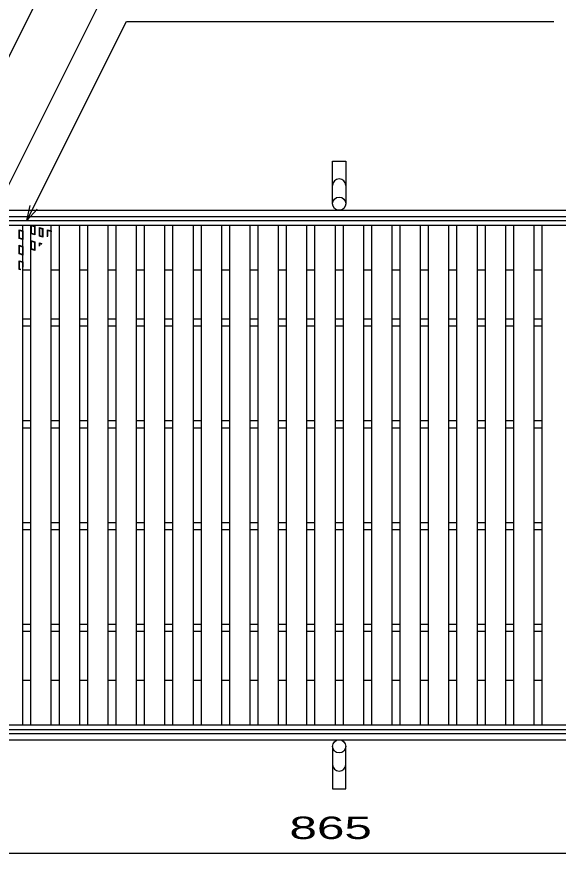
# Model space of a CAD drawing. Units: millimetres, scale not verified. Extents: x -1820 to 1731, y -1282 to 1054.
# Drawn here: x -1167 to -635, y -218 to 604 of the extents above; entities that cross this region are included whole.
import ezdxf
from ezdxf.enums import TextEntityAlignment as Align

# ---------------------------------------------------------------- set-up
doc = ezdxf.new("R2010")
doc.units = ezdxf.units.MM
doc.header["$LTSCALE"] = 10
for name, color, linetype, lineweight in [('16', 3, 'Continuous', 25), ('17', 3, 'Continuous', 25), ('19', 6, 'Continuous', 25), ('22', 2, 'Continuous', 25)]:
    doc.layers.add(name, color=color, linetype=linetype, lineweight=lineweight)
doc.styles.add('ベクトル', font='')
doc.styles.get('ベクトル').set_extended_font_data('ベクトル')

msp = doc.modelspace()

# ---------------------------------------------------------------- linework, layer by layer
at = {"layer": '16'}
for p, q in [((-1348, 403.5), (-352, 403.5)), ((-1348, 399), (-352, 399)), ((-1180.6, 399), (-1160.6, 399)), ((-1160.6, -92), (-1160.6, 399)), ((-1152.7, -92), (-1152.7, 399)), ((-1152.7, 399), (-1132.7, 399)), ((-1132.7, -92), (-1132.7, 399)), ((-1124.8, -92), (-1124.8, 399)), ((-1124.8, 399), (-1104.8, 399)), ((-1104.8, -92), (-1104.8, 399)), ((-1096.9, -92), (-1096.9, 399)), ((-1096.9, 399), (-1076.9, 399)), ((-1076.9, -92), (-1076.9, 399)), ((-1069, -92), (-1069, 399)), ((-1069, 399), (-1049, 399)), ((-1049, -92), (-1049, 399)), ((-1041.1, -92), (-1041.1, 399)), ((-1041.1, 399), (-1021.1, 399)), ((-1021.1, -92), (-1021.1, 399)), ((-1013.2, -92), (-1013.2, 399)), ((-1013.2, 399), (-993.2, 399)), ((-993.2, -92), (-993.2, 399)), ((-985.3, -92), (-985.3, 399)), ((-985.3, 399), (-965.3, 399)), ((-965.3, -92), (-965.3, 399)), ((-957.4, -92), (-957.4, 399)), ((-957.4, 399), (-937.4, 399)), ((-937.4, -92), (-937.4, 399)), ((-929.5, -92), (-929.5, 399)), ((-929.5, 399), (-909.5, 399)), ((-909.5, -92), (-909.5, 399)), ((-901.6, -92), (-901.6, 399)), ((-901.6, 399), (-881.6, 399)), ((-881.6, -92), (-881.6, 399)), ((-873.7, -92), (-873.7, 399)), ((-873.7, 399), (-853.7, 399)), ((-853.7, -92), (-853.7, 399)), ((-845.8, -92), (-845.8, 399)), ((-845.8, 399), (-825.8, 399)), ((-825.8, -92), (-825.8, 399)), ((-817.9, -92), (-817.9, 399)), ((-817.9, 399), (-797.9, 399)), ((-797.9, -92), (-797.9, 399)), ((-790, -92), (-790, 399)), ((-790, 399), (-770, 399)), ((-770, -92), (-770, 399)), ((-762.1, -92), (-762.1, 399)), ((-762.1, 399), (-742.1, 399)), ((-742.1, -92), (-742.1, 399)), ((-734.2, -92), (-734.2, 399)), ((-734.2, 399), (-714.2, 399)), ((-714.2, -92), (-714.2, 399)), ((-706.3, -92), (-706.3, 399)), ((-706.3, 399), (-686.3, 399)), ((-686.3, -92), (-686.3, 399)), ((-678.4, -92), (-678.4, 399)), ((-678.4, 399), (-658.4, 399)), ((-658.4, -92), (-658.4, 399)), ((-650.5, -92), (-650.5, 399)), ((-650.5, 399), (-630.5, 399)), ((-1160.6, 355), (-1152.7, 355)), ((-1132.7, 355), (-1124.8, 355)), ((-1104.8, 355), (-1096.9, 355)), ((-1076.9, 355), (-1069, 355)), ((-1049, 355), (-1041.1, 355)), ((-1021.1, 355), (-1013.2, 355)), ((-993.2, 355), (-985.3, 355)), ((-965.3, 355), (-957.4, 355)), ((-937.4, 355), (-929.5, 355)), ((-909.5, 355), (-901.6, 355)), ((-881.6, 355), (-873.7, 355)), ((-853.7, 355), (-845.8, 355)), ((-825.8, 355), (-817.9, 355)), ((-797.9, 355), (-790, 355)), ((-770, 355), (-762.1, 355)), ((-742.1, 355), (-734.2, 355)), ((-714.2, 355), (-706.3, 355)), ((-686.3, 355), (-678.4, 355)), ((-658.4, 355), (-650.5, 355)), ((-1160.6, 307), (-1152.7, 307)), ((-1132.7, 307), (-1124.8, 307)), ((-1104.8, 307), (-1096.9, 307)), ((-1076.9, 307), (-1069, 307)), ((-1049, 307), (-1041.1, 307)), ((-1021.1, 307), (-1013.2, 307)), ((-993.2, 307), (-985.3, 307)), ((-965.3, 307), (-957.4, 307)), ((-937.4, 307), (-929.5, 307)), ((-909.5, 307), (-901.6, 307)), ((-881.6, 307), (-873.7, 307)), ((-853.7, 307), (-845.8, 307)), ((-825.8, 307), (-817.9, 307)), ((-797.9, 307), (-790, 307)), ((-770, 307), (-762.1, 307)), ((-742.1, 307), (-734.2, 307)), ((-714.2, 307), (-706.3, 307)), ((-686.3, 307), (-678.4, 307)), ((-658.4, 307), (-650.5, 307)), ((-1160.6, 300), (-1152.7, 300)), ((-1132.7, 300), (-1124.8, 300)), ((-1104.8, 300), (-1096.9, 300)), ((-1076.9, 300), (-1069, 300)), ((-1049, 300), (-1041.1, 300)), ((-1021.1, 300), (-1013.2, 300)), ((-993.2, 300), (-985.3, 300)), ((-965.3, 300), (-957.4, 300)), ((-937.4, 300), (-929.5, 300)), ((-909.5, 300), (-901.6, 300)), ((-881.6, 300), (-873.7, 300)), ((-853.7, 300), (-845.8, 300)), ((-825.8, 300), (-817.9, 300)), ((-797.9, 300), (-790, 300)), ((-770, 300), (-762.1, 300)), ((-742.1, 300), (-734.2, 300)), ((-714.2, 300), (-706.3, 300)), ((-686.3, 300), (-678.4, 300)), ((-658.4, 300), (-650.5, 300)), ((-1160.6, 207), (-1152.7, 207)), ((-1132.7, 207), (-1124.8, 207)), ((-1104.8, 207), (-1096.9, 207)), ((-1076.9, 207), (-1069, 207)), ((-1049, 207), (-1041.1, 207)), ((-1021.1, 207), (-1013.2, 207)), ((-993.2, 207), (-985.3, 207)), ((-965.3, 207), (-957.4, 207)), ((-937.4, 207), (-929.5, 207)), ((-909.5, 207), (-901.6, 207)), ((-881.6, 207), (-873.7, 207)), ((-853.7, 207), (-845.8, 207)), ((-825.8, 207), (-817.9, 207)), ((-797.9, 207), (-790, 207)), ((-770, 207), (-762.1, 207)), ((-742.1, 207), (-734.2, 207)), ((-714.2, 207), (-706.3, 207)), ((-686.3, 207), (-678.4, 207)), ((-658.4, 207), (-650.5, 207)), ((-1160.6, 200), (-1152.7, 200)), ((-1132.7, 200), (-1124.8, 200)), ((-1104.8, 200), (-1096.9, 200)), ((-1076.9, 200), (-1069, 200)), ((-1049, 200), (-1041.1, 200)), ((-1021.1, 200), (-1013.2, 200)), ((-993.2, 200), (-985.3, 200)), ((-965.3, 200), (-957.4, 200)), ((-937.4, 200), (-929.5, 200)), ((-909.5, 200), (-901.6, 200)), ((-881.6, 200), (-873.7, 200)), ((-853.7, 200), (-845.8, 200)), ((-825.8, 200), (-817.9, 200)), ((-797.9, 200), (-790, 200)), ((-770, 200), (-762.1, 200)), ((-742.1, 200), (-734.2, 200)), ((-714.2, 200), (-706.3, 200)), ((-686.3, 200), (-678.4, 200)), ((-658.4, 200), (-650.5, 200)), ((-1160.6, 107), (-1152.7, 107)), ((-1132.7, 107), (-1124.8, 107)), ((-1104.8, 107), (-1096.9, 107)), ((-1076.9, 107), (-1069, 107)), ((-1049, 107), (-1041.1, 107)), ((-1021.1, 107), (-1013.2, 107)), ((-993.2, 107), (-985.3, 107)), ((-965.3, 107), (-957.4, 107)), ((-937.4, 107), (-929.5, 107)), ((-909.5, 107), (-901.6, 107)), ((-881.6, 107), (-873.7, 107)), ((-853.7, 107), (-845.8, 107)), ((-825.8, 107), (-817.9, 107)), ((-797.9, 107), (-790, 107)), ((-770, 107), (-762.1, 107)), ((-742.1, 107), (-734.2, 107)), ((-714.2, 107), (-706.3, 107)), ((-686.3, 107), (-678.4, 107)), ((-658.4, 107), (-650.5, 107)), ((-1160.6, 100), (-1152.7, 100)), ((-1132.7, 100), (-1124.8, 100)), ((-1104.8, 100), (-1096.9, 100)), ((-1076.9, 100), (-1069, 100)), ((-1049, 100), (-1041.1, 100)), ((-1021.1, 100), (-1013.2, 100)), ((-993.2, 100), (-985.3, 100)), ((-965.3, 100), (-957.4, 100)), ((-937.4, 100), (-929.5, 100)), ((-909.5, 100), (-901.6, 100)), ((-881.6, 100), (-873.7, 100)), ((-853.7, 100), (-845.8, 100)), ((-825.8, 100), (-817.9, 100)), ((-797.9, 100), (-790, 100)), ((-770, 100), (-762.1, 100)), ((-742.1, 100), (-734.2, 100)), ((-714.2, 100), (-706.3, 100)), ((-686.3, 100), (-678.4, 100)), ((-658.4, 100), (-650.5, 100)), ((-1160.6, 7), (-1152.7, 7)), ((-1160.6, 0), (-1152.7, 0)), ((-1132.7, 7), (-1124.8, 7)), ((-1132.7, 0), (-1124.8, 0)), ((-1104.8, 7), (-1096.9, 7)), ((-1104.8, 0), (-1096.9, 0)), ((-1076.9, 7), (-1069, 7)), ((-1076.9, 0), (-1069, 0)), ((-1049, 7), (-1041.1, 7)), ((-1049, 0), (-1041.1, 0)), ((-1021.1, 7), (-1013.2, 7)), ((-1021.1, 0), (-1013.2, 0)), ((-993.2, 7), (-985.3, 7)), ((-993.2, 0), (-985.3, 0)), ((-965.3, 7), (-957.4, 7)), ((-965.3, 0), (-957.4, 0)), ((-937.4, 7), (-929.5, 7)), ((-937.4, 0), (-929.5, 0)), ((-909.5, 7), (-901.6, 7)), ((-909.5, 0), (-901.6, 0)), ((-881.6, 7), (-873.7, 7)), ((-881.6, 0), (-873.7, 0)), ((-853.7, 7), (-845.8, 7)), ((-853.7, 0), (-845.8, 0)), ((-825.8, 7), (-817.9, 7)), ((-825.8, 0), (-817.9, 0)), ((-797.9, 7), (-790, 7)), ((-797.9, 0), (-790, 0)), ((-770, 7), (-762.1, 7)), ((-770, 0), (-762.1, 0)), ((-742.1, 7), (-734.2, 7)), ((-742.1, 0), (-734.2, 0)), ((-714.2, 7), (-706.3, 7)), ((-714.2, 0), (-706.3, 0)), ((-686.3, 7), (-678.4, 7)), ((-686.3, 0), (-678.4, 0)), ((-658.4, 7), (-650.5, 7)), ((-658.4, 0), (-650.5, 0)), ((-1160.6, -48), (-1152.7, -48)), ((-1132.7, -48), (-1124.8, -48)), ((-1104.8, -48), (-1096.9, -48)), ((-1076.9, -48), (-1069, -48)), ((-1049, -48), (-1041.1, -48)), ((-1021.1, -48), (-1013.2, -48)), ((-993.2, -48), (-985.3, -48)), ((-965.3, -48), (-957.4, -48)), ((-937.4, -48), (-929.5, -48)), ((-909.5, -48), (-901.6, -48)), ((-881.6, -48), (-873.7, -48)), ((-853.7, -48), (-845.8, -48)), ((-825.8, -48), (-817.9, -48)), ((-797.9, -48), (-790, -48)), ((-770, -48), (-762.1, -48)), ((-742.1, -48), (-734.2, -48)), ((-714.2, -48), (-706.3, -48)), ((-686.3, -48), (-678.4, -48)), ((-658.4, -48), (-650.5, -48)), ((-1348, -92), (-352, -92)), ((-1348, -96.5), (-352, -96.5)), ((-1180.6, -92), (-1160.6, -92)), ((-1152.7, -92), (-1132.7, -92)), ((-1124.8, -92), (-1104.8, -92)), ((-1096.9, -92), (-1076.9, -92)), ((-1069, -92), (-1049, -92)), ((-1041.1, -92), (-1021.1, -92)), ((-1013.2, -92), (-993.2, -92)), ((-985.3, -92), (-965.3, -92)), ((-957.4, -92), (-937.4, -92)), ((-929.5, -92), (-909.5, -92)), ((-901.6, -92), (-881.6, -92)), ((-873.7, -92), (-853.7, -92)), ((-845.8, -92), (-825.8, -92)), ((-817.9, -92), (-797.9, -92)), ((-790, -92), (-770, -92)), ((-762.1, -92), (-742.1, -92)), ((-734.2, -92), (-714.2, -92)), ((-706.3, -92), (-686.3, -92)), ((-678.4, -92), (-658.4, -92)), ((-650.5, -92), (-630.5, -92))]:
    msp.add_line(p, q, dxfattribs=at)
at = {"layer": '17'}
for p, q in [((-1164.4, 394.44), (-1160.6, 393.3)), ((-1164.4, 385.89), (-1164.4, 394.44)), ((-1152.7, 399), (-1148.9, 397.86)), ((-1152.7, 390.45), (-1152.7, 399)), ((-1152.22, 398.36), (-1149.37, 397.51)), ((-1152.22, 390.8), (-1152.22, 398.36)), ((-1149.37, 397.51), (-1149.37, 389.95)), ((-1148.9, 397.86), (-1148.9, 389.31)), ((-1144.31, 396.63), (-1141.08, 395.67)), ((-1144.31, 388.08), (-1144.31, 396.63)), ((-1143.84, 396), (-1141.56, 395.31)), ((-1143.84, 388.44), (-1143.84, 396)), ((-1141.56, 395.31), (-1141.56, 387.75)), ((-1141.08, 395.67), (-1141.08, 387.12)), ((-1136.5, 394.44), (-1132.7, 393.3)), ((-1136.5, 387.56), (-1136.5, 394.44)), ((-1163.92, 393.8), (-1161.07, 392.95)), ((-1163.92, 386.24), (-1163.92, 393.8)), ((-1161.07, 385.39), (-1163.92, 386.24)), ((-1161.07, 392.95), (-1161.07, 385.39)), ((-1160.6, 393.3), (-1160.6, 384.75)), ((-1148.9, 389.31), (-1152.7, 390.45)), ((-1149.37, 389.95), (-1152.22, 390.8)), ((-1141.08, 387.12), (-1144.31, 388.08)), ((-1141.56, 387.75), (-1143.84, 388.44)), ((-1136.02, 393.8), (-1133.17, 392.95)), ((-1136.02, 388.14), (-1136.02, 393.8)), ((-1133.17, 392.95), (-1133.17, 391.62)), ((-1132.7, 393.3), (-1132.7, 392.21)), ((-1160.6, 384.75), (-1164.4, 385.89)), ((-1164.4, 379.24), (-1160.6, 378.1)), ((-1164.4, 370.69), (-1164.4, 379.24)), ((-1163.92, 378.6), (-1161.07, 377.75)), ((-1163.92, 371.04), (-1163.92, 378.6)), ((-1160.6, 378.1), (-1160.6, 369.55)), ((-1152.7, 383.8), (-1148.9, 382.66)), ((-1152.7, 375.25), (-1152.7, 383.8)), ((-1152.22, 383.16), (-1149.37, 382.31)), ((-1152.22, 375.6), (-1152.22, 383.16)), ((-1149.37, 382.31), (-1149.37, 374.75)), ((-1148.9, 382.66), (-1148.9, 374.11)), ((-1144.31, 381.43), (-1142.14, 380.78)), ((-1144.31, 378.21), (-1144.31, 381.43)), ((-1143.84, 380.8), (-1142.48, 380.39)), ((-1143.84, 378.77), (-1143.84, 380.8)), ((-1160.6, 369.55), (-1164.4, 370.69)), ((-1161.07, 370.19), (-1163.92, 371.04)), ((-1161.07, 377.75), (-1161.07, 370.19)), ((-1148.9, 374.11), (-1152.7, 375.25)), ((-1149.37, 374.75), (-1152.22, 375.6)), ((-1164.4, 364.04), (-1160.6, 362.9)), ((-1164.4, 355.49), (-1164.4, 364.04)), ((-1163.92, 363.4), (-1161.07, 362.55)), ((-1163.92, 355.84), (-1163.92, 363.4)), ((-1161.07, 362.55), (-1161.07, 357.21)), ((-1160.6, 362.9), (-1160.6, 357.77)), ((-1162.91, 355.04), (-1164.4, 355.49)), ((-1162.58, 355.44), (-1163.92, 355.84))]:
    msp.add_line(p, q, dxfattribs=at)
at = {"layer": '19'}
for p, q in [((-856.5, 420), (-856.5, 461.62)), ((-856.5, 461.62), (-843.5, 461.62)), ((-843.5, 461.62), (-843.5, 420)), ((-1350, 413.5), (-350, 413.5)), ((-1350, 407.5), (-350, 407.5)), ((-1350, -100.5), (-350, -100.5)), ((-1350, -106.5), (-350, -106.5)), ((-856.5, -113), (-856.5, -154.62)), ((-843.5, -154.62), (-843.5, -113)), ((-856.5, -154.62), (-843.5, -154.62))]:
    msp.add_line(p, q, dxfattribs=at)
for centre in [(-850, 420), (-850, -113)]:
    msp.add_circle(centre, 6.5, dxfattribs=at)
for centre, start, end in [((-850, 437.84), 0, 180), ((-850, -130.84), 180, 0)]:
    msp.add_arc(centre, 6.5, start, end, dxfattribs=at)
at = {"layer": '22', "color": 4}
for p, q in [((-1328, 257), (-1110.25, 692.5)), ((-1240.35, 307), (-1070.1, 647.5)), ((-1156.65, 403.5), (-1058.9, 599)), ((-1058.9, 599), (-638.9, 599)), ((-1156.65, 403.5), (-1153.65, 418.1)), ((-1156.65, 403.5), (-1146.65, 414.5)), ((-1282.2, -218), (-417.3, -218))]:
    msp.add_line(p, q, dxfattribs=at)

# ---------------------------------------------------------------- texts
at = {"layer": '22', "style": 'ベクトル', "width": 1.65}
msp.add_text(' 865 ', height=21.99, dxfattribs=at).set_placement((-912.25, -193), align=Align.MIDDLE_LEFT)

doc.saveas('drawing.dxf')
